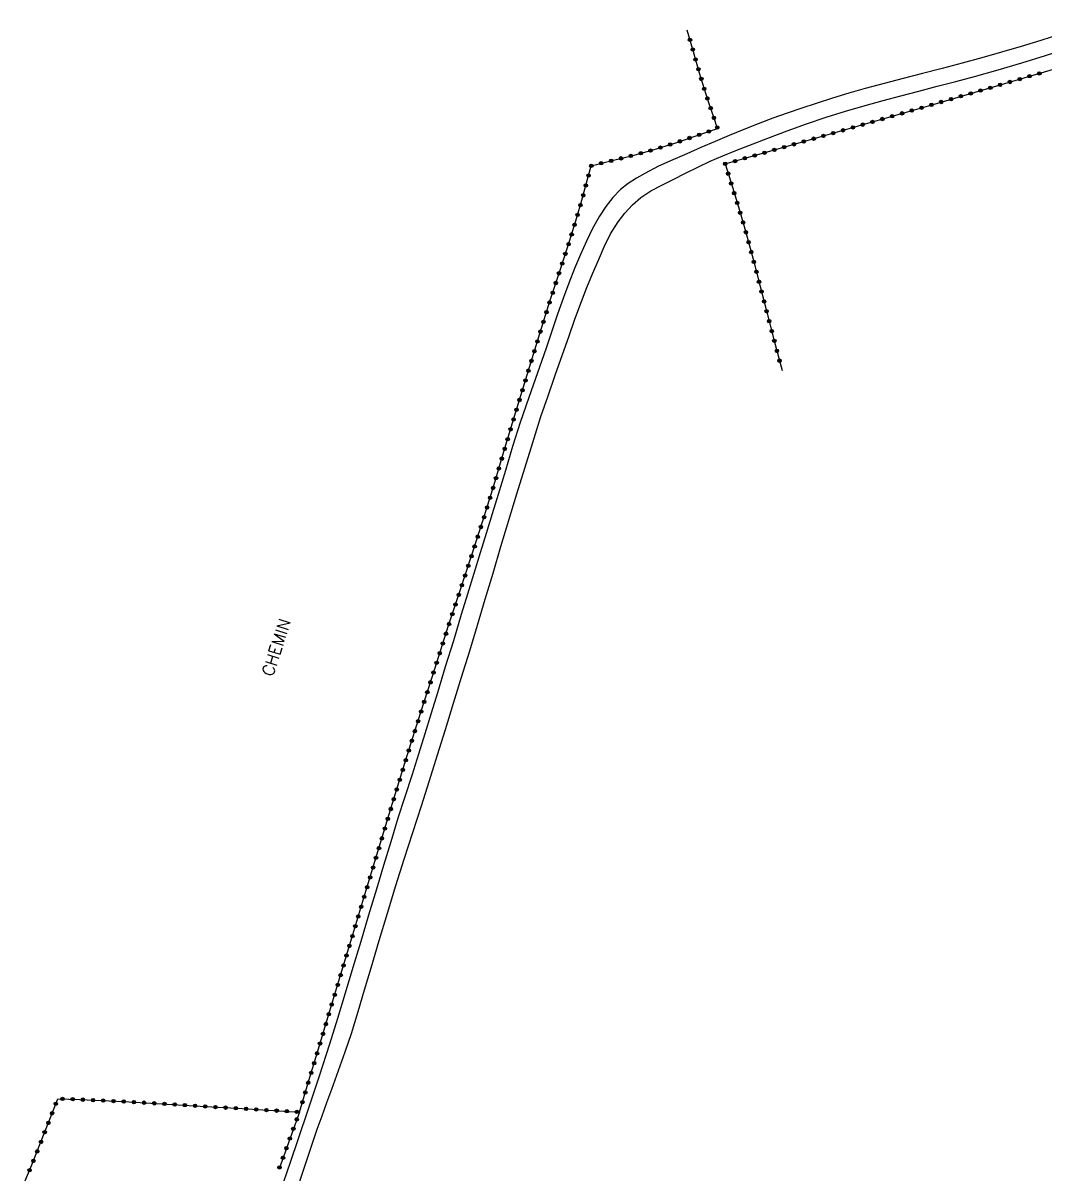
# Model space of a CAD drawing. Header units: millimetres. Extents: x 192000 to 193000, y 104999 to 106000.
# Drawn here: x 192261.4 to 192411.6, y 105499.1 to 105668.3 of the extents above; entities that cross this region are included whole.
import ezdxf

# ---------------------------------------------------------------- set-up
doc = ezdxf.new("R2010")
doc.units = ezdxf.units.MM
doc.layers.get('0').update_dxf_attribs({"linetype": 'CONTINUOUS'})
for name, color, linetype in [('W0071', 7, 'CONTINUOUS'), ('W0323', 7, 'CONTINUOUS'), ('W0989', 7, 'CONTINUOUS')]:
    doc.layers.add(name, color=color, linetype=linetype)
doc.styles.get("Standard").update_dxf_attribs({"font": 'romans.shx', "width": 0.85})

# ---------------------------------------------------------------- blocks, each defined once
blk = doc.blocks.new('t323o')
at = {"color": 0, "linetype": 'Continuous'}
for radius in [0.25, 0.15]:
    blk.add_circle((0, 0), radius, dxfattribs=at)

msp = doc.modelspace()

# ---------------------------------------------------------------- linework, layer by layer
at = {"layer": 'W0071'}
for points in [[(192413.9, 105666.74), (192410.86, 105665.75), (192407.98, 105664.87), (192405.09, 105664.03), (192402.19, 105663.21), (192399.28, 105662.42), (192396.37, 105661.65), (192393.45, 105660.89), (192390.65, 105660.17), (192387.85, 105659.46), (192385.07, 105658.7), (192382.65, 105658), (192380.25, 105657.27), (192377.86, 105656.51), (192375.74, 105655.81), (192373.62, 105655.09), (192371.52, 105654.34), (192369.36, 105653.52), (192367.22, 105652.68), (192365.08, 105651.81), (192363.01, 105650.94), (192360.94, 105650.03), (192358.89, 105649.11), (192356.8, 105648.2), (192354.73, 105647.27), (192352.72, 105646.23), (192351.48, 105645.51), (192350.26, 105644.75), (192349.14, 105643.88), (192348, 105642.68), (192346.98, 105641.35), (192346.06, 105639.96), (192345.02, 105638.15), (192344.11, 105636.25), (192343.26, 105634.33), (192342.37, 105632.24), (192341.55, 105630.12), (192340.76, 105628), (192339.88, 105625.53), (192339.04, 105623.04), (192338.21, 105620.56), (192336.93, 105616.93), (192335.65, 105613.29), (192334.41, 105609.65), (192333.29, 105606.12), (192332.22, 105602.59), (192331.14, 105599.05), (192330.26, 105596.2), (192329.38, 105593.34), (192328.51, 105590.49), (192327.58, 105587.46), (192326.67, 105584.43), (192325.75, 105581.4), (192324.58, 105577.57), (192323.4, 105573.74), (192322.23, 105569.91), (192321.3, 105566.9), (192320.39, 105563.9), (192319.45, 105560.89), (192318.46, 105557.75), (192317.45, 105554.62), (192316.45, 105551.48), (192315.39, 105548.01), (192314.33, 105544.54), (192313.28, 105541.06), (192312.13, 105537.22), (192310.98, 105533.38), (192309.83, 105529.54), (192308.69, 105525.79), (192307.55, 105522.04), (192306.4, 105518.3), (192304.86, 105513.6), (192303.31, 105508.9), (192301.75, 105504.21), (192300.68, 105501.06), (192299.61, 105497.9)], [(192301.65, 105496.98), (192302.62, 105499.92), (192303.6, 105502.85), (192304.6, 105505.78), (192305.3, 105507.74), (192306.01, 105509.7), (192306.72, 105511.67), (192307.7, 105514.4), (192308.67, 105517.14), (192309.6, 105519.88), (192310.6, 105523.07), (192311.55, 105526.27), (192312.49, 105529.48), (192313.7, 105533.51), (192314.91, 105537.55), (192316.14, 105541.59), (192317.37, 105545.49), (192318.63, 105549.39), (192319.88, 105553.3), (192321.06, 105557.04), (192322.23, 105560.79), (192323.41, 105564.54), (192324.6, 105568.38), (192325.8, 105572.21), (192326.98, 105576.06), (192328.13, 105579.87), (192329.27, 105583.69), (192330.41, 105587.51), (192331.57, 105591.39), (192332.73, 105595.27), (192333.9, 105599.15), (192335.07, 105602.93), (192336.26, 105606.71), (192337.44, 105610.49), (192338.49, 105613.54), (192339.54, 105616.58), (192340.61, 105619.62), (192341.52, 105622.23), (192342.43, 105624.83), (192343.39, 105627.41), (192344.18, 105629.45), (192345, 105631.49), (192345.88, 105633.49), (192346.74, 105635.43), (192347.66, 105637.33), (192348.76, 105639.12), (192349.76, 105640.4), (192350.87, 105641.61), (192352.09, 105642.69), (192353.59, 105643.68), (192355.21, 105644.51), (192356.85, 105645.32), (192358.66, 105646.25), (192360.47, 105647.15), (192362.31, 105648.01), (192364.17, 105648.82), (192366.06, 105649.57), (192367.95, 105650.32), (192370.77, 105651.43), (192373.61, 105652.5), (192376.46, 105653.52), (192379.32, 105654.47), (192382.19, 105655.37), (192385.07, 105656.22), (192387.69, 105656.95), (192390.31, 105657.64), (192392.93, 105658.33), (192395.65, 105659.04), (192398.38, 105659.75), (192401.1, 105660.48), (192404.59, 105661.46), (192408.07, 105662.47), (192411.54, 105663.53), (192415.35, 105664.77)]]:
    msp.add_lwpolyline(points, dxfattribs=at)
at = {"layer": 'W0323'}
for points in [[(192364.5, 105647.63), (192368.28, 105648.71), (192372.06, 105649.78), (192375.84, 105650.86), (192380.64, 105652.23), (192385.43, 105653.6), (192390.23, 105654.98), (192395.73, 105656.57), (192401.23, 105658.18), (192406.72, 105659.78), (192412.21, 105661.38), (192417.7, 105662.99), (192423.19, 105664.6), (192427.08, 105665.75), (192430.97, 105666.91), (192434.86, 105668.06), (192438.18, 105669.04), (192441.51, 105670.02), (192444.85, 105670.99), (192444.88, 105671)], [(192301.98, 105508.32), (192303.37, 105512.95), (192304.77, 105517.59), (192306.16, 105522.22), (192307.92, 105528.07), (192309.68, 105533.92), (192311.44, 105539.77), (192313.55, 105546.74), (192315.66, 105553.72), (192317.8, 105560.69), (192319.81, 105567.06), (192321.85, 105573.43), (192323.88, 105579.8), (192325.58, 105584.93), (192327.27, 105590.06), (192328.93, 105595.2), (192330.56, 105600.52), (192332.16, 105605.85), (192333.76, 105611.18), (192335.41, 105616.62), (192337.08, 105622.05), (192338.77, 105627.47), (192340.1, 105631.56), (192341.44, 105635.65), (192342.72, 105639.75), (192343.44, 105642.28), (192344.14, 105644.82), (192344.84, 105647.36), (192347.88, 105648.11), (192350.92, 105648.86), (192353.93, 105649.68), (192357.1, 105650.68), (192360.24, 105651.76), (192363.39, 105652.84), (192362.82, 105654.5), (192362.25, 105656.16), (192361.69, 105657.82), (192360.73, 105660.96), (192359.83, 105664.11), (192358.92, 105667.27)], [(192364.5, 105647.63), (192365.55, 105644.22), (192366.59, 105640.81), (192367.6, 105637.38), (192368.61, 105633.61), (192369.59, 105629.83), (192370.56, 105626.05), (192371.71, 105621.64), (192372.85, 105617.26)], [(192261.39, 105497.5), (192262.68, 105500.54), (192263.97, 105503.78), (192265.23, 105507.03), (192266.48, 105510.28), (192269.72, 105510.15), (192272.95, 105510.01), (192276.19, 105509.85), (192280.18, 105509.63), (192284.17, 105509.39), (192288.17, 105509.14), (192292.77, 105508.87), (192297.37, 105508.59), (192301.98, 105508.32), (192298.98, 105499.99)]]:
    msp.add_lwpolyline(points, dxfattribs=at)

# ---------------------------------------------------------------- block references
for p, rotation in [((192359.33, 105665.86), 105.9837529020571), ((192359.74, 105664.42), 105.9837529020571), ((192360.15, 105662.98), 105.9837529025454), ((192360.57, 105661.53), 105.9837529025454), ((192410.63, 105660.92), 16.27703507512934), ((192361, 105660.1), 107.0488083787028), ((192404.87, 105659.24), 16.2670086720651), ((192406.31, 105659.66), 16.2670086720651), ((192407.75, 105660.08), 16.27703507512934), ((192409.19, 105660.5), 16.27703507512934), ((192361.43, 105658.66), 107.0488083787028), ((192399.11, 105657.56), 16.23539077351673), ((192400.55, 105657.98), 16.23539077351673), ((192401.99, 105658.4), 16.2670086720651), ((192403.43, 105658.82), 16.2670086720651), ((192361.89, 105657.23), 108.4246122221142), ((192362.37, 105655.81), 108.9829697056503), ((192393.34, 105655.88), 16.15293859785001), ((192394.79, 105656.3), 16.15293859785001), ((192396.23, 105656.72), 16.23539077351673), ((192397.67, 105657.14), 16.23539077351673), ((192362.85, 105654.39), 109.0138832249322), ((192387.58, 105654.22), 16.05580745224333), ((192389.02, 105654.63), 16.05580745224333), ((192390.46, 105655.05), 16.15293859785001), ((192391.9, 105655.47), 16.15293859785001), ((192363.34, 105652.97), 109.0138832249322), ((192381.81, 105652.56), 15.99112402882098), ((192383.26, 105652.98), 15.99112402882098), ((192384.7, 105653.39), 15.99112402882098), ((192386.14, 105653.8), 16.05580745224333), ((192357.84, 105650.94), 18.94188141317978), ((192359.26, 105651.43), 18.94188141317978), ((192360.68, 105651.91), 18.95818340489615), ((192362.1, 105652.4), 18.95818340489615), ((192376.04, 105650.92), 15.93593230248262), ((192377.49, 105651.33), 15.93593230248262), ((192378.93, 105651.74), 15.93593230248262), ((192380.37, 105652.15), 15.93593230248262), ((192352.11, 105649.19), 15.23584017779367), ((192353.55, 105649.58), 15.23584017779367), ((192354.99, 105650.02), 17.54028645971982), ((192356.42, 105650.47), 17.54028645971982), ((192370.27, 105649.27), 15.85123529347925), ((192371.72, 105649.68), 15.85123529347925), ((192373.16, 105650.09), 15.88328342123068), ((192374.6, 105650.5), 15.88328342123068), ((192344.84, 105647.35), 74.62269935862275), ((192346.29, 105647.72), 13.90303901270479), ((192347.75, 105648.08), 13.90303901270479), ((192349.2, 105648.44), 13.9030390129634), ((192350.66, 105648.8), 13.9030390129634), ((192364.5, 105647.63), 287.0142641201027), ((192365.94, 105648.04), 15.85123529347925), ((192367.39, 105648.45), 15.85123529347925), ((192368.83, 105648.86), 15.85123529347925), ((192344.44, 105645.91), 74.62269935862275), ((192364.94, 105646.19), 287.0142641201027), ((192344.04, 105644.46), 74.6436892157004), ((192365.38, 105644.76), 287.0142641201027), ((192343.65, 105643.01), 74.6436892157004), ((192365.82, 105643.32), 287.0343034526147), ((192343.24, 105641.57), 74.05759401613162), ((192366.26, 105641.89), 287.0343034526147), ((192342.83, 105640.13), 74.05759401613162), ((192366.7, 105640.45), 286.3333875534773), ((192367.12, 105639.01), 286.3333875534773), ((192341.95, 105637.26), 72.71991561953311), ((192342.39, 105638.69), 72.71991561953311), ((192367.54, 105637.57), 286.3333875534773), ((192341.5, 105635.83), 72.71991561953311), ((192367.93, 105636.13), 285.1328157980278), ((192341.03, 105634.4), 71.78418665887249), ((192368.33, 105634.68), 285.1328157980278), ((192340.57, 105632.98), 71.78418665887249), ((192368.71, 105633.23), 284.4029029730424), ((192340.1, 105631.55), 71.99488788435495), ((192369.09, 105631.78), 284.4029029730424), ((192339.63, 105630.13), 71.99488788435495), ((192369.46, 105630.32), 284.4029029730424), ((192369.83, 105628.87), 284.4455429186958), ((192338.71, 105627.27), 72.67184714872913), ((192339.17, 105628.7), 71.99488788435495), ((192370.21, 105627.42), 284.4455429186958), ((192338.26, 105625.84), 72.67184714872913), ((192370.58, 105625.97), 284.5944204242804), ((192337.81, 105624.41), 72.67184714872913), ((192370.96, 105624.52), 284.5944204242804), ((192337.37, 105622.98), 72.67184714872913), ((192371.34, 105623.06), 284.5944204242804), ((192336.92, 105621.54), 72.95585489382317), ((192371.72, 105621.61), 284.65843561962), ((192336.04, 105618.67), 72.95585489382317), ((192336.48, 105620.11), 72.95585489382317), ((192372.1, 105620.16), 284.65843561962), ((192372.47, 105618.71), 284.65843561962), ((192335.6, 105617.24), 72.95585489382317), ((192335.17, 105615.81), 73.05151084356122), ((192334.73, 105614.37), 73.05151084356122), ((192334.29, 105612.94), 73.05151084356122), ((192333.85, 105611.5), 73.05151084356122), ((192332.99, 105608.63), 73.27709856202215), ((192333.42, 105610.07), 73.27709856202215), ((192332.56, 105607.19), 73.27709856202215), ((192332.13, 105605.76), 73.38454164151824), ((192331.7, 105604.32), 73.38454164151824), ((192331.27, 105602.88), 73.38454164151824), ((192330.41, 105600.01), 72.91921676708495), ((192330.84, 105601.44), 73.38454164151824), ((192329.97, 105598.57), 72.91921676708495), ((192329.53, 105597.14), 72.91921676708495), ((192329.09, 105595.71), 72.91921676708495), ((192328.63, 105594.28), 72.14215007667764), ((192328.17, 105592.85), 72.14215007667764), ((192327.25, 105589.99), 71.7059751575391), ((192327.71, 105591.42), 72.14215007667764), ((192326.78, 105588.57), 71.7059751575391), ((192326.31, 105587.14), 71.7059751575391), ((192325.84, 105585.72), 71.7059751575391), ((192325.37, 105584.3), 71.70930513292879), ((192324.43, 105581.45), 71.70930513292879), ((192324.9, 105582.87), 71.70930513292879), ((192323.96, 105580.02), 71.70930513292879), ((192323.5, 105578.6), 72.280465976363), ((192323.04, 105577.17), 72.280465976363), ((192322.58, 105575.74), 72.280465976363), ((192321.67, 105572.88), 72.28862905174323), ((192322.13, 105574.31), 72.280465976363), ((192321.22, 105571.45), 72.28862905174323), ((192320.76, 105570.02), 72.28862905174323), ((192320.3, 105568.59), 72.28862905174323), ((192319.85, 105567.16), 72.28862905174323), ((192319.4, 105565.73), 72.51357013788271), ((192318.49, 105562.87), 72.51357013788271), ((192318.94, 105564.3), 72.51357013788271), ((192318.04, 105561.44), 72.51357013788271), ((192317.6, 105560.01), 72.90016096246109), ((192317.16, 105558.58), 72.90016096246109), ((192316.71, 105557.14), 72.90016096246109), ((192315.83, 105554.27), 72.90016096246109), ((192316.27, 105555.71), 72.90016096246109), ((192315.4, 105552.84), 73.14866808697612), ((192314.96, 105551.4), 73.14866808697612), ((192314.53, 105549.97), 73.14866808697612), ((192314.09, 105548.53), 73.14866808697612), ((192313.66, 105547.1), 73.14866808697612), ((192312.79, 105544.23), 73.21341355849273), ((192313.22, 105545.66), 73.21341355849273), ((192312.36, 105542.79), 73.21341355849273), ((192311.92, 105541.35), 73.21341355849273), ((192311.49, 105539.92), 73.21341355849273), ((192311.06, 105538.48), 73.20908547299233), ((192310.62, 105537.05), 73.20908547299233), ((192309.76, 105534.17), 73.20908547299233), ((192310.19, 105535.61), 73.20908547299233), ((192309.32, 105532.74), 73.26840253570714), ((192308.89, 105531.3), 73.26840253570714), ((192308.46, 105529.86), 73.26840253570714), ((192308.03, 105528.43), 73.26840253570714), ((192307.16, 105525.55), 73.259417475381), ((192307.6, 105526.99), 73.259417475381), ((192306.73, 105524.12), 73.259417475381), ((192306.3, 105522.68), 73.259417475381), ((192305.87, 105521.25), 73.24973549507517), ((192305.44, 105519.81), 73.24973549507517), ((192305, 105518.37), 73.24973549507517), ((192304.14, 105515.5), 73.25314626567794), ((192304.57, 105516.94), 73.25314626567794), ((192303.71, 105514.06), 73.25314626567794), ((192303.27, 105512.63), 73.24973549507517), ((192302.84, 105511.19), 73.24973549507517), ((192266.19, 105509.53), 68.88224944790213), ((192267.18, 105510.25), 357.5580872558719), ((192268.68, 105510.19), 357.5580872558719), ((192270.17, 105510.13), 357.5580872561072), ((192271.67, 105510.06), 357.5580872561072), ((192273.17, 105510), 357.2922019173178), ((192274.67, 105509.93), 357.2922019173178), ((192276.17, 105509.86), 357.2922019173178), ((192277.67, 105509.77), 356.8034810951026), ((192279.16, 105509.69), 356.8034810951026), ((192280.66, 105509.6), 356.4871279529947), ((192282.16, 105509.51), 356.4871279529947), ((192283.66, 105509.42), 356.4871279529947), ((192285.15, 105509.33), 356.4880057281751), ((192286.65, 105509.24), 356.4880057281751), ((192288.15, 105509.14), 356.4880057281751), ((192289.64, 105509.05), 356.5817460609589), ((192291.14, 105508.96), 356.5817460609589), ((192292.64, 105508.87), 356.5817460609589), ((192294.14, 105508.79), 356.5941467617728), ((192295.63, 105508.7), 356.5941467617728), ((192297.13, 105508.61), 356.5941467617728), ((192302.41, 105509.75), 73.24973549507517), ((192265.65, 105508.13), 68.88224944790213), ((192298.63, 105508.52), 356.5817460611394), ((192300.13, 105508.43), 356.5817460611394), ((192301.59, 105507.24), 250.208186464483), ((192301.62, 105508.34), 356.5817460611394), ((192264.57, 105505.34), 68.87632642245809), ((192265.11, 105506.73), 68.87632642245809), ((192301.08, 105505.83), 250.208186464483), ((192264.03, 105503.94), 68.87632642245809), ((192300.57, 105504.42), 250.208186464483), ((192263.48, 105502.54), 68.32985558977944), ((192300.07, 105503.01), 250.208186464483), ((192262.92, 105501.15), 68.32985558977944), ((192299.05, 105500.18), 250.208186464483), ((192299.56, 105501.6), 250.208186464483), ((192262.35, 105499.76), 66.97450799127449)]:
    msp.add_blockref('t323o', p, dxfattribs=dict(at, rotation=rotation))

# ---------------------------------------------------------------- texts
at = {"layer": 'W0989'}
msp.add_text('CHEMIN', height=1.75, rotation=72.3935, dxfattribs=at).set_placement((192298.08, 105572.21))

doc.saveas('drawing.dxf')
